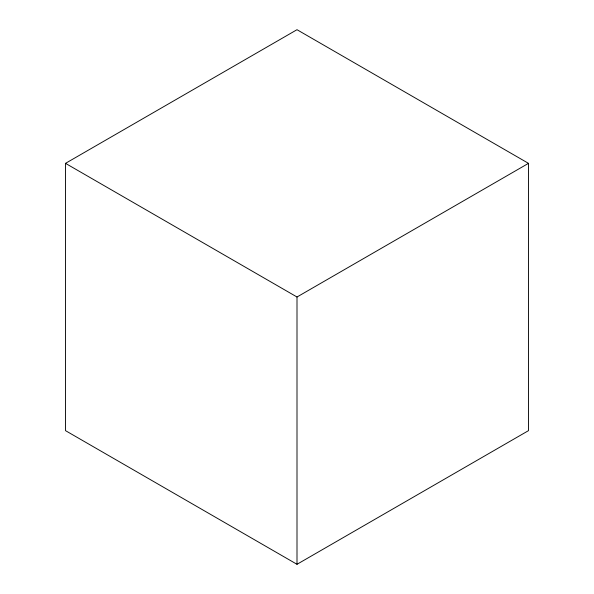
<?xml version="1.0" encoding="UTF-8"?>
<svg xmlns="http://www.w3.org/2000/svg" width="594" height="594" viewBox="0 0 594 594"><rect width="100%" height="100%" fill="white"/><g stroke="black" fill="none" stroke-linecap="round" stroke-linejoin="round"><path stroke-width="0.89" d="M65.511 163.35L297 29.7L528.489 163.35L528.489 430.65L297 564.3L65.511 430.65L65.511 163.35L297 297L528.489 163.35M297 297L297 564.3"/></g></svg>
